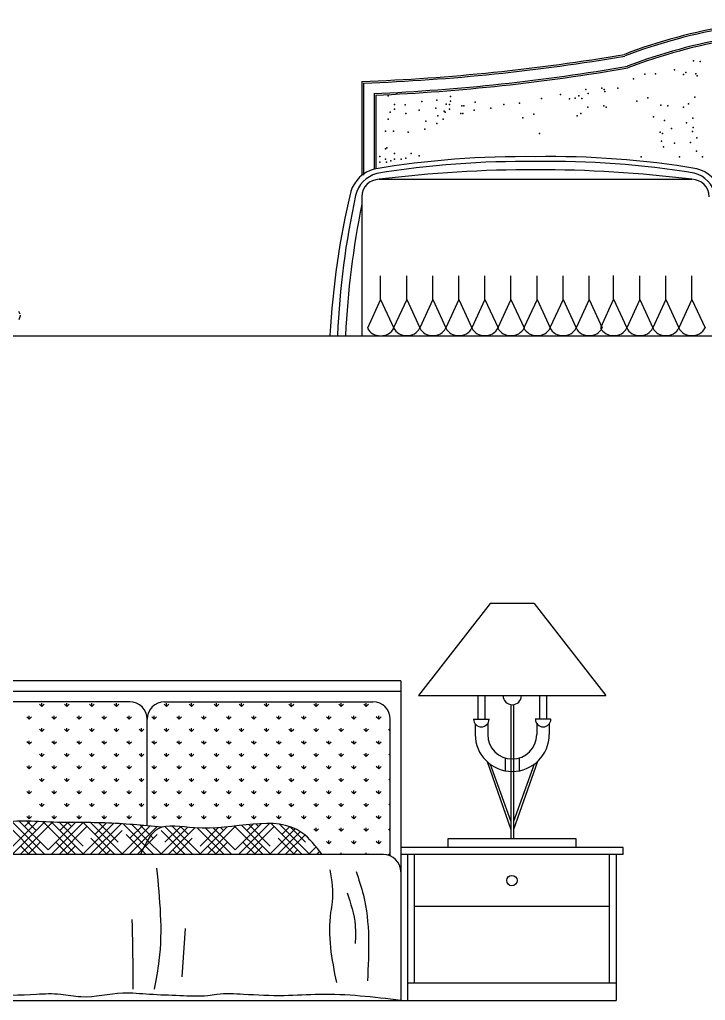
# Model space of a CAD drawing. Header units: inches. Extents: x 18.5 to 61, y 8.5 to 33.3.
# Drawn here: x 53.694 to 55.668, y 22.704 to 25.529 of the extents above; entities that cross this region are included whole.
import ezdxf

# ---------------------------------------------------------------- set-up
doc = ezdxf.new("R2010")
doc.units = ezdxf.units.IN
doc.header["$MEASUREMENT"] = 0
doc.layers.add('02', color=2, linetype='Continuous')
doc.layers.add('1', color=1, linetype='Continuous')

msp = doc.modelspace()

# ---------------------------------------------------------------- linework, layer by layer
at = {"layer": '02'}
for p, q in [((54.6795, 25.3512), (54.6795, 25.0806)), ((54.6845, 25.3464), (54.6845, 25.0806)), ((54.7145, 25.3163), (54.7145, 25.0993)), ((54.7195, 25.3115), (54.7195, 25.0993)), ((54.7294, 25.0691), (55.6295, 25.0691)), ((54.6795, 25.0222), (54.6795, 24.6183)), ((54.7336, 24.7225), (54.7336, 24.791)), ((54.8088, 24.723), (54.8088, 24.7915)), ((54.8838, 24.723), (54.8838, 24.7915)), ((54.9588, 24.723), (54.9588, 24.7915)), ((55.0338, 24.723), (55.0338, 24.7915)), ((55.1088, 24.723), (55.1088, 24.7915)), ((55.1838, 24.723), (55.1838, 24.7915)), ((55.2588, 24.723), (55.2588, 24.7915)), ((55.3338, 24.723), (55.3338, 24.7915)), ((55.4044, 24.7237), (55.4044, 24.7921)), ((55.4796, 24.723), (55.4796, 24.7915)), ((55.5546, 24.723), (55.5546, 24.7915)), ((55.6296, 24.723), (55.6296, 24.7915)), ((54.7336, 24.7225), (54.6958, 24.6404)), ((54.7336, 24.7225), (54.7713, 24.6404)), ((54.8088, 24.723), (54.7711, 24.641)), ((54.8088, 24.723), (54.8465, 24.641)), ((54.8838, 24.723), (54.8461, 24.641)), ((54.8838, 24.723), (54.9215, 24.641)), ((54.9588, 24.723), (54.9211, 24.641)), ((54.9588, 24.723), (54.9965, 24.641)), ((55.0338, 24.723), (54.9961, 24.641)), ((55.0338, 24.723), (55.0715, 24.641)), ((55.1088, 24.723), (55.0711, 24.641)), ((55.1088, 24.723), (55.1465, 24.641)), ((55.1838, 24.723), (55.1461, 24.641)), ((55.1838, 24.723), (55.2215, 24.641)), ((55.2588, 24.723), (55.2211, 24.641)), ((55.2588, 24.723), (55.2965, 24.641)), ((55.3338, 24.723), (55.2961, 24.641)), ((55.3338, 24.723), (55.3715, 24.641)), ((55.4044, 24.7237), (55.3663, 24.641)), ((55.4044, 24.7237), (55.4424, 24.641)), ((55.4796, 24.723), (55.4419, 24.641)), ((55.4796, 24.723), (55.5174, 24.641)), ((55.5546, 24.723), (55.5169, 24.641)), ((55.5546, 24.723), (55.5924, 24.641)), ((55.6296, 24.723), (55.5919, 24.641)), ((55.6296, 24.723), (55.6674, 24.641)), ((53.6914, 24.6895), (53.695, 24.6819)), ((53.6934, 24.6653), (53.696, 24.6742)), ((53.6947, 24.6698), (53.6947, 24.6698)), ((53.6958, 24.678), (53.696, 24.6742)), ((55.0491, 23.8477), (54.8425, 23.5823)), ((55.1757, 23.8477), (55.0491, 23.8477)), ((55.1757, 23.8477), (55.3823, 23.5823)), ((54.7915, 23.6242), (53.3315, 23.6242)), ((54.7915, 23.6242), (54.7915, 22.7042)), ((54.7915, 23.5942), (53.3315, 23.5942)), ((54.0115, 23.5642), (53.4115, 23.5642)), ((53.7581, 23.5505), (53.7581, 23.56)), ((53.83, 23.5505), (53.83, 23.56)), ((53.9018, 23.5505), (53.9018, 23.56)), ((53.9736, 23.5505), (53.9736, 23.56)), ((54.1115, 23.5642), (54.7115, 23.5642)), ((54.1173, 23.5505), (54.1173, 23.56)), ((54.1892, 23.5505), (54.1892, 23.56)), ((54.261, 23.5505), (54.261, 23.56)), ((54.3328, 23.5505), (54.3328, 23.56)), ((54.4047, 23.5505), (54.4047, 23.56)), ((54.4765, 23.5505), (54.4765, 23.56)), ((54.5484, 23.5505), (54.5484, 23.56)), ((54.6202, 23.5505), (54.6202, 23.56)), ((54.6921, 23.5505), (54.6921, 23.56)), ((54.8425, 23.5823), (55.3823, 23.5823)), ((55.0138, 23.5823), (55.0138, 23.5144)), ((55.0338, 23.5823), (55.0338, 23.5144)), ((55.191, 23.5823), (55.191, 23.5144)), ((55.211, 23.5823), (55.211, 23.5144)), ((53.7581, 23.5505), (53.7514, 23.5572)), ((53.7581, 23.5505), (53.7648, 23.5572)), ((53.83, 23.5505), (53.8232, 23.5572)), ((53.83, 23.5505), (53.8367, 23.5572)), ((53.9018, 23.5505), (53.8951, 23.5572)), ((53.9018, 23.5505), (53.9085, 23.5572)), ((53.9736, 23.5505), (53.9669, 23.5572)), ((53.9736, 23.5505), (53.9804, 23.5572)), ((54.0455, 23.5505), (54.0425, 23.5535)), ((54.0455, 23.5505), (54.0455, 23.5509)), ((54.0455, 23.5505), (54.0457, 23.5507)), ((54.1173, 23.5505), (54.1106, 23.5572)), ((54.1173, 23.5505), (54.1241, 23.5572)), ((54.1892, 23.5505), (54.1824, 23.5572)), ((54.1892, 23.5505), (54.1959, 23.5572)), ((54.261, 23.5505), (54.2543, 23.5572)), ((54.261, 23.5505), (54.2677, 23.5572)), ((54.3328, 23.5505), (54.3261, 23.5572)), ((54.3328, 23.5505), (54.3396, 23.5572)), ((54.4047, 23.5505), (54.398, 23.5572)), ((54.4047, 23.5505), (54.4114, 23.5572)), ((54.4765, 23.5505), (54.4698, 23.5572)), ((54.4765, 23.5505), (54.4833, 23.5572)), ((54.5484, 23.5505), (54.5416, 23.5572)), ((54.5484, 23.5505), (54.5551, 23.5572)), ((54.6202, 23.5505), (54.6135, 23.5572)), ((54.6202, 23.5505), (54.6269, 23.5572)), ((54.6921, 23.5505), (54.6853, 23.5572)), ((54.6921, 23.5505), (54.6988, 23.5572)), ((55.1084, 23.5562), (55.1084, 23.17)), ((55.1164, 23.5562), (55.1164, 23.17)), ((53.7222, 23.5145), (53.7155, 23.5213)), ((53.7222, 23.5145), (53.7222, 23.5241)), ((53.7222, 23.5145), (53.7289, 23.5213)), ((53.794, 23.5145), (53.7873, 23.5213)), ((53.794, 23.5145), (53.794, 23.5241)), ((53.794, 23.5145), (53.8008, 23.5213)), ((53.8659, 23.5145), (53.8591, 23.5213)), ((53.8659, 23.5145), (53.8659, 23.5241)), ((53.8659, 23.5145), (53.8726, 23.5213)), ((53.9377, 23.5145), (53.931, 23.5213)), ((53.9377, 23.5145), (53.9377, 23.5241)), ((53.9377, 23.5145), (53.9444, 23.5213)), ((54.0096, 23.5145), (54.0028, 23.5213)), ((54.0096, 23.5145), (54.0096, 23.5241)), ((54.0096, 23.5145), (54.0163, 23.5213)), ((54.0615, 23.2068), (54.0615, 23.5142)), ((54.0615, 23.5142), (54.0615, 23.5142)), ((54.0814, 23.5145), (54.0747, 23.5213)), ((54.0814, 23.5145), (54.0814, 23.5241)), ((54.0814, 23.5145), (54.0881, 23.5213)), ((54.1532, 23.5145), (54.1465, 23.5213)), ((54.1532, 23.5145), (54.1532, 23.5241)), ((54.1532, 23.5145), (54.16, 23.5213)), ((54.2251, 23.5145), (54.2183, 23.5213)), ((54.2251, 23.5145), (54.2251, 23.5241)), ((54.2251, 23.5145), (54.2318, 23.5213)), ((54.2969, 23.5145), (54.2902, 23.5213)), ((54.2969, 23.5145), (54.2969, 23.5241)), ((54.2969, 23.5145), (54.3037, 23.5213)), ((54.3688, 23.5145), (54.362, 23.5213)), ((54.3688, 23.5145), (54.3688, 23.5241)), ((54.3688, 23.5145), (54.3755, 23.5213)), ((54.4406, 23.5145), (54.4339, 23.5213)), ((54.4406, 23.5145), (54.4406, 23.5241)), ((54.4406, 23.5145), (54.4473, 23.5213)), ((54.5125, 23.5145), (54.5057, 23.5213)), ((54.5125, 23.5145), (54.5125, 23.5241)), ((54.5125, 23.5145), (54.5192, 23.5213)), ((54.5843, 23.5145), (54.5776, 23.5213)), ((54.5843, 23.5145), (54.5843, 23.5241)), ((54.5843, 23.5145), (54.591, 23.5213)), ((54.6561, 23.5145), (54.6494, 23.5213)), ((54.6561, 23.5145), (54.6561, 23.5241)), ((54.6561, 23.5145), (54.6629, 23.5213)), ((54.728, 23.5145), (54.7212, 23.5213)), ((54.728, 23.5145), (54.728, 23.5241)), ((54.728, 23.5145), (54.7347, 23.5213)), ((54.7615, 23.1201), (54.7615, 23.5142)), ((55.001, 23.5144), (55.0458, 23.5144)), ((55.2238, 23.5144), (55.1789, 23.5144)), ((53.7581, 23.4786), (53.7514, 23.4853)), ((53.7581, 23.4786), (53.7581, 23.4881)), ((53.7581, 23.4786), (53.7648, 23.4853)), ((53.83, 23.4786), (53.8232, 23.4853)), ((53.83, 23.4786), (53.83, 23.4881)), ((53.83, 23.4786), (53.8367, 23.4853)), ((53.9018, 23.4786), (53.8951, 23.4853)), ((53.9018, 23.4786), (53.9018, 23.4881)), ((53.9018, 23.4786), (53.9085, 23.4853)), ((53.9736, 23.4786), (53.9669, 23.4853)), ((53.9736, 23.4786), (53.9736, 23.4881)), ((53.9736, 23.4786), (53.9804, 23.4853)), ((54.0455, 23.4786), (54.0387, 23.4853)), ((54.0455, 23.4786), (54.0455, 23.4881)), ((54.0455, 23.4786), (54.0522, 23.4853)), ((54.1173, 23.4786), (54.1106, 23.4853)), ((54.1173, 23.4786), (54.1173, 23.4881)), ((54.1173, 23.4786), (54.1241, 23.4853)), ((54.1892, 23.4786), (54.1824, 23.4853)), ((54.1892, 23.4786), (54.1892, 23.4881)), ((54.1892, 23.4786), (54.1959, 23.4853)), ((54.261, 23.4786), (54.2543, 23.4853)), ((54.261, 23.4786), (54.261, 23.4881)), ((54.261, 23.4786), (54.2677, 23.4853)), ((54.3328, 23.4786), (54.3261, 23.4853)), ((54.3328, 23.4786), (54.3328, 23.4881)), ((54.3328, 23.4786), (54.3396, 23.4853)), ((54.4047, 23.4786), (54.398, 23.4853)), ((54.4047, 23.4786), (54.4047, 23.4881)), ((54.4047, 23.4786), (54.4114, 23.4853)), ((54.4765, 23.4786), (54.4698, 23.4853)), ((54.4765, 23.4786), (54.4765, 23.4881)), ((54.4765, 23.4786), (54.4833, 23.4853)), ((54.5484, 23.4786), (54.5416, 23.4853)), ((54.5484, 23.4786), (54.5484, 23.4881)), ((54.5484, 23.4786), (54.5551, 23.4853)), ((54.6202, 23.4786), (54.6135, 23.4853)), ((54.6202, 23.4786), (54.6202, 23.4881)), ((54.6202, 23.4786), (54.6269, 23.4853)), ((54.6921, 23.4786), (54.6853, 23.4853)), ((54.6921, 23.4786), (54.6921, 23.4881)), ((54.6921, 23.4786), (54.6988, 23.4853)), ((54.7615, 23.481), (54.7572, 23.4853)), ((55.0058, 23.5006), (55.0058, 23.4702)), ((55.0418, 23.5016), (55.0418, 23.4702)), ((55.183, 23.5016), (55.183, 23.4702)), ((55.219, 23.5006), (55.219, 23.4702)), ((53.7222, 23.4427), (53.7155, 23.4494)), ((53.7222, 23.4427), (53.7222, 23.4522)), ((53.7222, 23.4427), (53.7289, 23.4494)), ((53.794, 23.4427), (53.7873, 23.4494)), ((53.794, 23.4427), (53.794, 23.4522)), ((53.794, 23.4427), (53.8008, 23.4494)), ((53.8659, 23.4427), (53.8591, 23.4494)), ((53.8659, 23.4427), (53.8659, 23.4522)), ((53.8659, 23.4427), (53.8726, 23.4494)), ((53.9377, 23.4427), (53.931, 23.4494)), ((53.9377, 23.4427), (53.9377, 23.4522)), ((53.9377, 23.4427), (53.9444, 23.4494)), ((54.0096, 23.4427), (54.0028, 23.4494)), ((54.0096, 23.4427), (54.0096, 23.4522)), ((54.0096, 23.4427), (54.0163, 23.4494)), ((54.0814, 23.4427), (54.0747, 23.4494)), ((54.0814, 23.4427), (54.0814, 23.4522)), ((54.0814, 23.4427), (54.0881, 23.4494)), ((54.1532, 23.4427), (54.1465, 23.4494)), ((54.1532, 23.4427), (54.1532, 23.4522)), ((54.1532, 23.4427), (54.16, 23.4494)), ((54.2251, 23.4427), (54.2183, 23.4494)), ((54.2251, 23.4427), (54.2251, 23.4522)), ((54.2251, 23.4427), (54.2318, 23.4494)), ((54.2969, 23.4427), (54.2902, 23.4494)), ((54.2969, 23.4427), (54.2969, 23.4522)), ((54.2969, 23.4427), (54.3037, 23.4494)), ((54.3688, 23.4427), (54.362, 23.4494)), ((54.3688, 23.4427), (54.3688, 23.4522)), ((54.3688, 23.4427), (54.3755, 23.4494)), ((54.4406, 23.4427), (54.4339, 23.4494)), ((54.4406, 23.4427), (54.4406, 23.4522)), ((54.4406, 23.4427), (54.4473, 23.4494)), ((54.5125, 23.4427), (54.5057, 23.4494)), ((54.5125, 23.4427), (54.5125, 23.4522)), ((54.5125, 23.4427), (54.5192, 23.4494)), ((54.5843, 23.4427), (54.5776, 23.4494)), ((54.5843, 23.4427), (54.5843, 23.4522)), ((54.5843, 23.4427), (54.591, 23.4494)), ((54.6561, 23.4427), (54.6494, 23.4494)), ((54.6561, 23.4427), (54.6561, 23.4522)), ((54.6561, 23.4427), (54.6629, 23.4494)), ((54.728, 23.4427), (54.7212, 23.4494)), ((54.728, 23.4427), (54.728, 23.4522)), ((54.728, 23.4427), (54.7347, 23.4494)), ((53.7581, 23.4068), (53.7514, 23.4135)), ((53.7581, 23.4068), (53.7581, 23.4163)), ((53.7581, 23.4068), (53.7648, 23.4135)), ((53.83, 23.4068), (53.8232, 23.4135)), ((53.83, 23.4068), (53.83, 23.4163)), ((53.83, 23.4068), (53.8367, 23.4135)), ((53.9018, 23.4068), (53.8951, 23.4135)), ((53.9018, 23.4068), (53.9018, 23.4163)), ((53.9018, 23.4068), (53.9085, 23.4135)), ((53.9736, 23.4068), (53.9669, 23.4135)), ((53.9736, 23.4068), (53.9736, 23.4163)), ((53.9736, 23.4068), (53.9804, 23.4135)), ((54.0455, 23.4068), (54.0387, 23.4135)), ((54.0455, 23.4068), (54.0455, 23.4163)), ((54.0455, 23.4068), (54.0522, 23.4135)), ((54.1173, 23.4068), (54.1106, 23.4135)), ((54.1173, 23.4068), (54.1173, 23.4163)), ((54.1173, 23.4068), (54.1241, 23.4135)), ((54.1892, 23.4068), (54.1824, 23.4135)), ((54.1892, 23.4068), (54.1892, 23.4163)), ((54.1892, 23.4068), (54.1959, 23.4135)), ((54.261, 23.4068), (54.2543, 23.4135)), ((54.261, 23.4068), (54.261, 23.4163)), ((54.261, 23.4068), (54.2677, 23.4135)), ((54.3328, 23.4068), (54.3261, 23.4135)), ((54.3328, 23.4068), (54.3328, 23.4163)), ((54.3328, 23.4068), (54.3396, 23.4135)), ((54.4047, 23.4068), (54.398, 23.4135)), ((54.4047, 23.4068), (54.4047, 23.4163)), ((54.4047, 23.4068), (54.4114, 23.4135)), ((54.4765, 23.4068), (54.4698, 23.4135)), ((54.4765, 23.4068), (54.4765, 23.4163)), ((54.4765, 23.4068), (54.4833, 23.4135)), ((54.5484, 23.4068), (54.5416, 23.4135)), ((54.5484, 23.4068), (54.5484, 23.4163)), ((54.5484, 23.4068), (54.5551, 23.4135)), ((54.6202, 23.4068), (54.6135, 23.4135)), ((54.6202, 23.4068), (54.6202, 23.4163)), ((54.6202, 23.4068), (54.6269, 23.4135)), ((54.6921, 23.4068), (54.6853, 23.4135)), ((54.6921, 23.4068), (54.6921, 23.4163)), ((54.6921, 23.4068), (54.6988, 23.4135)), ((54.7615, 23.4092), (54.7572, 23.4135)), ((55.0401, 23.3919), (55.1084, 23.1963)), ((55.0924, 23.4025), (55.0924, 23.3655)), ((55.1847, 23.3919), (55.1164, 23.1963)), ((55.1324, 23.4025), (55.1324, 23.3655)), ((53.7222, 23.3708), (53.7155, 23.3776)), ((53.7222, 23.3708), (53.7222, 23.3804)), ((53.7222, 23.3708), (53.7289, 23.3776)), ((53.794, 23.3708), (53.7873, 23.3776)), ((53.794, 23.3708), (53.794, 23.3804)), ((53.794, 23.3708), (53.8008, 23.3776)), ((53.8659, 23.3708), (53.8591, 23.3776)), ((53.8659, 23.3708), (53.8659, 23.3804)), ((53.8659, 23.3708), (53.8726, 23.3776)), ((53.9377, 23.3708), (53.931, 23.3776)), ((53.9377, 23.3708), (53.9377, 23.3804)), ((53.9377, 23.3708), (53.9444, 23.3776)), ((54.0096, 23.3708), (54.0028, 23.3776)), ((54.0096, 23.3708), (54.0096, 23.3804)), ((54.0096, 23.3708), (54.0163, 23.3776)), ((54.0814, 23.3708), (54.0747, 23.3776)), ((54.0814, 23.3708), (54.0814, 23.3804)), ((54.0814, 23.3708), (54.0881, 23.3776)), ((54.1532, 23.3708), (54.1465, 23.3776)), ((54.1532, 23.3708), (54.1532, 23.3804)), ((54.1532, 23.3708), (54.16, 23.3776)), ((54.2251, 23.3708), (54.2183, 23.3776)), ((54.2251, 23.3708), (54.2251, 23.3804)), ((54.2251, 23.3708), (54.2318, 23.3776)), ((54.2969, 23.3708), (54.2902, 23.3776)), ((54.2969, 23.3708), (54.2969, 23.3804)), ((54.2969, 23.3708), (54.3037, 23.3776)), ((54.3688, 23.3708), (54.362, 23.3776)), ((54.3688, 23.3708), (54.3688, 23.3804)), ((54.3688, 23.3708), (54.3755, 23.3776)), ((54.4406, 23.3708), (54.4339, 23.3776)), ((54.4406, 23.3708), (54.4406, 23.3804)), ((54.4406, 23.3708), (54.4473, 23.3776)), ((54.5125, 23.3708), (54.5057, 23.3776)), ((54.5125, 23.3708), (54.5125, 23.3804)), ((54.5125, 23.3708), (54.5192, 23.3776)), ((54.5843, 23.3708), (54.5776, 23.3776)), ((54.5843, 23.3708), (54.5843, 23.3804)), ((54.5843, 23.3708), (54.591, 23.3776)), ((54.6561, 23.3708), (54.6494, 23.3776)), ((54.6561, 23.3708), (54.6561, 23.3804)), ((54.6561, 23.3708), (54.6629, 23.3776)), ((54.728, 23.3708), (54.7212, 23.3776)), ((54.728, 23.3708), (54.728, 23.3804)), ((54.728, 23.3708), (54.7347, 23.3776)), ((55.049, 23.3845), (55.1084, 23.219)), ((55.1758, 23.3845), (55.1164, 23.219)), ((53.7581, 23.3349), (53.7514, 23.3417)), ((53.7581, 23.3349), (53.7581, 23.3445)), ((53.7581, 23.3349), (53.7648, 23.3417)), ((53.83, 23.3349), (53.8232, 23.3417)), ((53.83, 23.3349), (53.83, 23.3445)), ((53.83, 23.3349), (53.8367, 23.3417)), ((53.9018, 23.3349), (53.8951, 23.3417)), ((53.9018, 23.3349), (53.9018, 23.3445)), ((53.9018, 23.3349), (53.9085, 23.3417)), ((53.9736, 23.3349), (53.9669, 23.3417)), ((53.9736, 23.3349), (53.9736, 23.3445)), ((53.9736, 23.3349), (53.9804, 23.3417)), ((54.0455, 23.3349), (54.0387, 23.3417)), ((54.0455, 23.3349), (54.0455, 23.3445)), ((54.0455, 23.3349), (54.0522, 23.3417)), ((54.1173, 23.3349), (54.1106, 23.3417)), ((54.1173, 23.3349), (54.1173, 23.3445)), ((54.1173, 23.3349), (54.1241, 23.3417)), ((54.1892, 23.3349), (54.1824, 23.3417)), ((54.1892, 23.3349), (54.1892, 23.3445)), ((54.1892, 23.3349), (54.1959, 23.3417)), ((54.261, 23.3349), (54.2543, 23.3417)), ((54.261, 23.3349), (54.261, 23.3445)), ((54.261, 23.3349), (54.2677, 23.3417)), ((54.3328, 23.3349), (54.3261, 23.3417)), ((54.3328, 23.3349), (54.3328, 23.3445)), ((54.3328, 23.3349), (54.3396, 23.3417)), ((54.4047, 23.3349), (54.398, 23.3417)), ((54.4047, 23.3349), (54.4047, 23.3445)), ((54.4047, 23.3349), (54.4114, 23.3417)), ((54.4765, 23.3349), (54.4698, 23.3417)), ((54.4765, 23.3349), (54.4765, 23.3445)), ((54.4765, 23.3349), (54.4833, 23.3417)), ((54.5484, 23.3349), (54.5416, 23.3417)), ((54.5484, 23.3349), (54.5484, 23.3445)), ((54.5484, 23.3349), (54.5551, 23.3417)), ((54.6202, 23.3349), (54.6135, 23.3417)), ((54.6202, 23.3349), (54.6202, 23.3445)), ((54.6202, 23.3349), (54.6269, 23.3417)), ((54.6921, 23.3349), (54.6853, 23.3417)), ((54.6921, 23.3349), (54.6921, 23.3445)), ((54.6921, 23.3349), (54.6988, 23.3417)), ((54.7615, 23.3374), (54.7572, 23.3417)), ((53.7222, 23.299), (53.7155, 23.3057)), ((53.7222, 23.299), (53.7222, 23.3085)), ((53.7222, 23.299), (53.7289, 23.3057)), ((53.794, 23.299), (53.7873, 23.3057)), ((53.794, 23.299), (53.794, 23.3085)), ((53.794, 23.299), (53.8008, 23.3057)), ((53.8659, 23.299), (53.8591, 23.3057)), ((53.8659, 23.299), (53.8659, 23.3085)), ((53.8659, 23.299), (53.8726, 23.3057)), ((53.9377, 23.299), (53.931, 23.3057)), ((53.9377, 23.299), (53.9377, 23.3085)), ((53.9377, 23.299), (53.9444, 23.3057)), ((54.0096, 23.299), (54.0028, 23.3057)), ((54.0096, 23.299), (54.0096, 23.3085)), ((54.0096, 23.299), (54.0163, 23.3057)), ((54.0814, 23.299), (54.0747, 23.3057)), ((54.0814, 23.299), (54.0814, 23.3085)), ((54.0814, 23.299), (54.0881, 23.3057)), ((54.1532, 23.299), (54.1465, 23.3057)), ((54.1532, 23.299), (54.1532, 23.3085)), ((54.1532, 23.299), (54.16, 23.3057)), ((54.2251, 23.299), (54.2183, 23.3057)), ((54.2251, 23.299), (54.2251, 23.3085)), ((54.2251, 23.299), (54.2318, 23.3057)), ((54.2969, 23.299), (54.2902, 23.3057)), ((54.2969, 23.299), (54.2969, 23.3085)), ((54.2969, 23.299), (54.3037, 23.3057)), ((54.3688, 23.299), (54.362, 23.3057)), ((54.3688, 23.299), (54.3688, 23.3085)), ((54.3688, 23.299), (54.3755, 23.3057)), ((54.4406, 23.299), (54.4339, 23.3057)), ((54.4406, 23.299), (54.4406, 23.3085)), ((54.4406, 23.299), (54.4473, 23.3057)), ((54.5125, 23.299), (54.5057, 23.3057)), ((54.5125, 23.299), (54.5125, 23.3085)), ((54.5125, 23.299), (54.5192, 23.3057)), ((54.5843, 23.299), (54.5776, 23.3057)), ((54.5843, 23.299), (54.5843, 23.3085)), ((54.5843, 23.299), (54.591, 23.3057)), ((54.6561, 23.299), (54.6494, 23.3057)), ((54.6561, 23.299), (54.6561, 23.3085)), ((54.6561, 23.299), (54.6629, 23.3057)), ((54.728, 23.299), (54.7212, 23.3057)), ((54.728, 23.299), (54.728, 23.3085)), ((54.728, 23.299), (54.7347, 23.3057)), ((53.7581, 23.2631), (53.7514, 23.2698)), ((53.7581, 23.2631), (53.7581, 23.2726)), ((53.7581, 23.2631), (53.7648, 23.2698)), ((53.83, 23.2631), (53.8232, 23.2698)), ((53.83, 23.2631), (53.83, 23.2726)), ((53.83, 23.2631), (53.8367, 23.2698)), ((53.9018, 23.2631), (53.8951, 23.2698)), ((53.9018, 23.2631), (53.9018, 23.2726)), ((53.9018, 23.2631), (53.9085, 23.2698)), ((53.9736, 23.2631), (53.9669, 23.2698)), ((53.9736, 23.2631), (53.9736, 23.2726)), ((53.9736, 23.2631), (53.9804, 23.2698)), ((54.0455, 23.2631), (54.0387, 23.2698)), ((54.0455, 23.2631), (54.0455, 23.2726)), ((54.0455, 23.2631), (54.0522, 23.2698)), ((54.1173, 23.2631), (54.1106, 23.2698)), ((54.1173, 23.2631), (54.1173, 23.2726)), ((54.1173, 23.2631), (54.1241, 23.2698)), ((54.1892, 23.2631), (54.1824, 23.2698)), ((54.1892, 23.2631), (54.1892, 23.2726)), ((54.1892, 23.2631), (54.1959, 23.2698)), ((54.261, 23.2631), (54.2543, 23.2698)), ((54.261, 23.2631), (54.261, 23.2726)), ((54.261, 23.2631), (54.2677, 23.2698)), ((54.3328, 23.2631), (54.3261, 23.2698)), ((54.3328, 23.2631), (54.3328, 23.2726)), ((54.3328, 23.2631), (54.3396, 23.2698)), ((54.4047, 23.2631), (54.398, 23.2698)), ((54.4047, 23.2631), (54.4047, 23.2726)), ((54.4047, 23.2631), (54.4114, 23.2698)), ((54.4765, 23.2631), (54.4698, 23.2698)), ((54.4765, 23.2631), (54.4765, 23.2726)), ((54.4765, 23.2631), (54.4833, 23.2698)), ((54.5484, 23.2631), (54.5416, 23.2698)), ((54.5484, 23.2631), (54.5484, 23.2726)), ((54.5484, 23.2631), (54.5551, 23.2698)), ((54.6202, 23.2631), (54.6135, 23.2698)), ((54.6202, 23.2631), (54.6202, 23.2726)), ((54.6202, 23.2631), (54.6269, 23.2698)), ((54.6921, 23.2631), (54.6853, 23.2698)), ((54.6921, 23.2631), (54.6921, 23.2726)), ((54.6921, 23.2631), (54.6988, 23.2698)), ((54.7615, 23.2655), (54.7572, 23.2698)), ((53.7761, 23.1374), (53.6926, 23.2208)), ((53.7087, 23.2047), (53.7245, 23.2205)), ((53.7424, 23.1935), (53.7151, 23.2208)), ((53.7222, 23.2272), (53.7155, 23.2339)), ((53.7222, 23.2272), (53.7222, 23.2367)), ((53.7222, 23.2272), (53.7289, 23.2339)), ((53.794, 23.2272), (53.7873, 23.2339)), ((53.794, 23.2272), (53.794, 23.2367)), ((53.794, 23.2272), (53.8008, 23.2339)), ((53.8659, 23.2272), (53.8591, 23.2339)), ((53.8659, 23.2272), (53.8659, 23.2367)), ((53.8659, 23.2272), (53.8726, 23.2339)), ((53.9377, 23.2272), (53.931, 23.2339)), ((53.9377, 23.2272), (53.9377, 23.2367)), ((53.9377, 23.2272), (53.9444, 23.2339)), ((54.0096, 23.2272), (54.0028, 23.2339)), ((54.0096, 23.2272), (54.0096, 23.2367)), ((54.0096, 23.2272), (54.0163, 23.2339)), ((54.0814, 23.2272), (54.0747, 23.2339)), ((54.0814, 23.2272), (54.0814, 23.2367)), ((54.0814, 23.2272), (54.0881, 23.2339)), ((54.1532, 23.2272), (54.1465, 23.2339)), ((54.1532, 23.2272), (54.1532, 23.2367)), ((54.1532, 23.2272), (54.16, 23.2339)), ((54.2251, 23.2272), (54.2183, 23.2339)), ((54.2251, 23.2272), (54.2251, 23.2367)), ((54.2251, 23.2272), (54.2318, 23.2339)), ((54.2969, 23.2272), (54.2902, 23.2339)), ((54.2969, 23.2272), (54.2969, 23.2367)), ((54.2969, 23.2272), (54.3037, 23.2339)), ((54.3688, 23.2272), (54.362, 23.2339)), ((54.3688, 23.2272), (54.3688, 23.2367)), ((54.3688, 23.2272), (54.3755, 23.2339)), ((54.4406, 23.2272), (54.4339, 23.2339)), ((54.4406, 23.2272), (54.4406, 23.2367)), ((54.4406, 23.2272), (54.4473, 23.2339)), ((54.5125, 23.2272), (54.5057, 23.2339)), ((54.5125, 23.2272), (54.5125, 23.2367)), ((54.5125, 23.2272), (54.5192, 23.2339)), ((54.5843, 23.2272), (54.5776, 23.2339)), ((54.5843, 23.2272), (54.5843, 23.2367)), ((54.5843, 23.2272), (54.591, 23.2339)), ((54.6561, 23.2272), (54.6494, 23.2339)), ((54.6561, 23.2272), (54.6561, 23.2367)), ((54.6561, 23.2272), (54.6629, 23.2339)), ((54.728, 23.2272), (54.7212, 23.2339)), ((54.728, 23.2272), (54.728, 23.2367)), ((54.728, 23.2272), (54.7347, 23.2339)), ((53.7443, 23.1242), (53.6638, 23.2047)), ((53.7667, 23.1242), (53.6716, 23.2194)), ((53.6731, 23.1242), (53.7671, 23.2182)), ((53.675, 23.1486), (53.7459, 23.2194)), ((53.6956, 23.1242), (53.7873, 23.2159)), ((53.8565, 23.1242), (53.7648, 23.2159)), ((53.7761, 23.1374), (53.855, 23.2163)), ((53.7854, 23.1242), (53.8774, 23.2162)), ((53.879, 23.1242), (53.7858, 23.2174)), ((53.8078, 23.1242), (53.8883, 23.2047)), ((53.8771, 23.1486), (53.8089, 23.2168)), ((53.8097, 23.1935), (53.8327, 23.2164)), ((53.8434, 23.2047), (53.8317, 23.2164)), ((53.9688, 23.1242), (53.8768, 23.2162)), ((53.8771, 23.1261), (53.9651, 23.2142)), ((53.8976, 23.1242), (53.9864, 23.2129)), ((53.9913, 23.1242), (53.8994, 23.2161)), ((53.9108, 23.1823), (53.9436, 23.2151)), ((53.9201, 23.1242), (53.9894, 23.1935)), ((53.9781, 23.1598), (53.9222, 23.2157)), ((53.9874, 23.1242), (54.0693, 23.2061)), ((54.0546, 23.1507), (53.9928, 23.2125)), ((54.0099, 23.1242), (54.0898, 23.2042)), ((54.0118, 23.171), (54.0488, 23.208)), ((54.0626, 23.1652), (54.017, 23.2107)), ((54.0716, 23.1786), (54.0415, 23.2087)), ((54.0997, 23.1242), (54.1784, 23.2029)), ((54.1709, 23.1242), (54.1016, 23.1935)), ((54.1933, 23.1242), (54.1126, 23.205)), ((54.1128, 23.1598), (54.158, 23.205)), ((54.1222, 23.1242), (54.199, 23.201)), ((54.2139, 23.1261), (54.1335, 23.2065)), ((54.1802, 23.1823), (54.1573, 23.2051)), ((54.2831, 23.1242), (54.2067, 23.2006)), ((54.212, 23.1242), (54.2918, 23.2041)), ((54.2139, 23.1486), (54.2672, 23.2019)), ((54.3056, 23.1242), (54.2296, 23.2002)), ((54.2344, 23.1242), (54.317, 23.2068)), ((54.3149, 23.1374), (54.2513, 23.2009)), ((54.2812, 23.1935), (54.2724, 23.2023)), ((54.3954, 23.1242), (54.3132, 23.2064)), ((54.3149, 23.1374), (54.391, 23.2135)), ((54.3242, 23.1242), (54.4137, 23.2137)), ((54.4178, 23.1242), (54.3334, 23.2086)), ((54.3467, 23.1242), (54.4271, 23.2047)), ((54.3486, 23.1935), (54.367, 23.212)), ((54.4159, 23.1486), (54.3538, 23.2107)), ((54.3822, 23.2047), (54.3744, 23.2125)), ((54.4159, 23.1261), (54.488, 23.1982)), ((54.5076, 23.1242), (54.4183, 23.2136)), ((54.5301, 23.1242), (54.4429, 23.2115)), ((54.4496, 23.1823), (54.472, 23.2047)), ((54.5169, 23.1598), (54.4721, 23.2047)), ((54.5484, 23.1912), (54.5416, 23.198)), ((54.5484, 23.1912), (54.5484, 23.2008)), ((54.5484, 23.1912), (54.5551, 23.198)), ((54.6202, 23.1912), (54.6135, 23.198)), ((54.6202, 23.1912), (54.6202, 23.2008)), ((54.6202, 23.1912), (54.6269, 23.198)), ((54.6921, 23.1912), (54.6853, 23.198)), ((54.6921, 23.1912), (54.6921, 23.2008)), ((54.6921, 23.1912), (54.6988, 23.198)), ((54.7615, 23.1937), (54.7572, 23.198)), ((53.9464, 23.1242), (53.8995, 23.171)), ((54.0473, 23.1356), (54.0006, 23.1823)), ((54.0505, 23.1424), (54.0904, 23.1823)), ((54.1035, 23.1242), (54.0626, 23.1652)), ((54.0792, 23.171), (54.0716, 23.1786)), ((54.1446, 23.1242), (54.1914, 23.171)), ((54.4365, 23.1242), (54.5024, 23.1901)), ((54.4852, 23.1242), (54.4384, 23.171)), ((54.4589, 23.1242), (54.5152, 23.1805)), ((54.5843, 23.1553), (54.5843, 23.1648)), ((54.6561, 23.1553), (54.6561, 23.1648)), ((54.728, 23.1553), (54.728, 23.1648)), ((55.2962, 23.1696), (54.9267, 23.1696)), ((54.9267, 23.1696), (54.9267, 23.1442)), ((55.2962, 23.1442), (55.2962, 23.1696)), ((53.7218, 23.1242), (53.6975, 23.1486)), ((53.718, 23.1242), (53.7536, 23.1598)), ((53.8341, 23.1242), (53.7985, 23.1598)), ((53.8303, 23.1242), (53.8546, 23.1486)), ((53.9425, 23.1242), (53.9557, 23.1374)), ((54.0323, 23.1242), (54.0505, 23.1424)), ((54.0811, 23.1242), (54.0546, 23.1507)), ((54.1484, 23.1242), (54.1353, 23.1374)), ((54.2607, 23.1242), (54.2363, 23.1486)), ((54.2569, 23.1242), (54.2924, 23.1598)), ((54.3729, 23.1242), (54.3373, 23.1598)), ((54.3691, 23.1242), (54.3935, 23.1486)), ((54.4814, 23.1242), (54.4945, 23.1374)), ((54.5263, 23.1242), (54.5482, 23.1461)), ((54.5843, 23.1553), (54.5776, 23.1621)), ((54.5843, 23.1553), (54.591, 23.1621)), ((54.6561, 23.1553), (54.6494, 23.1621)), ((54.6561, 23.1553), (54.6629, 23.1621)), ((54.728, 23.1553), (54.7212, 23.1621)), ((54.728, 23.1553), (54.7347, 23.1621)), ((55.4315, 23.1442), (54.7915, 23.1442)), ((55.4315, 23.1242), (55.4315, 23.1442)), ((54.7415, 23.1242), (53.3815, 23.1242)), ((54.0362, 23.1242), (54.0343, 23.1261)), ((54.0586, 23.1242), (54.0473, 23.1356)), ((54.0548, 23.1242), (54.0567, 23.1261)), ((54.5487, 23.1242), (54.5582, 23.1337)), ((54.6154, 23.1242), (54.6135, 23.1261)), ((54.6202, 23.1242), (54.6202, 23.1289)), ((54.625, 23.1242), (54.6269, 23.1261)), ((54.6872, 23.1242), (54.6853, 23.1261)), ((54.6921, 23.1242), (54.6921, 23.1289)), ((54.6969, 23.1242), (54.6988, 23.1261)), ((54.7615, 23.1218), (54.7572, 23.1261)), ((55.4315, 23.1242), (54.7915, 23.1242)), ((54.8115, 22.7042), (54.8115, 23.1242)), ((54.8315, 22.7542), (54.8315, 23.1242)), ((55.3915, 23.1242), (55.3915, 22.7542)), ((55.4115, 23.1242), (55.4115, 22.7042)), ((55.3915, 22.9742), (54.8315, 22.9742)), ((54.171, 22.9109), (54.1616, 22.7719)), ((55.4115, 22.7542), (54.8115, 22.7542)), ((52.7115, 22.7042), (55.4115, 22.7042))]:
    msp.add_line(p, q, dxfattribs=at)
msp.add_circle((55.1115, 23.0492), 0.015, dxfattribs=at)
for centre, radius, start, end in [((55.9754, 24.0229), 1.5063, 86.8892, 111.009), ((55.9754, 24.0229), 1.5013, 86.8789, 111.009), ((55.9754, 24.0229), 1.4713, 86.8152, 111.1856), ((55.9754, 24.0229), 1.4663, 86.8043, 111.1856), ((54.4799, 31.0025), 5.6548, 272.022, 279.7279), ((54.4799, 31.0025), 5.6598, 272.0709, 279.7279), ((54.4714, 31.004), 5.6929, 272.4467, 279.8438), ((54.4714, 31.004), 5.6979, 272.4949, 279.8438), ((55.1421, 22.5704), 2.564, 89.1648, 99.5857), ((55.1426, 22.5589), 2.5615, 89.1757, 99.4376), ((55.223, 22.5705), 2.564, 80.5518, 90.9727), ((55.2225, 22.559), 2.5615, 80.6998, 90.9618), ((54.7401, 25.0047), 0.0971, 104.894, 162.3238), ((54.7448, 25.0032), 0.0854, 105.0753, 166.9844), ((55.1794, 21.4213), 3.6755, 82.9667, 97.0333), ((55.6144, 25.0043), 0.0854, 13.1531, 75.0622), ((55.6191, 25.0058), 0.0971, 17.8136, 75.2435), ((54.7294, 25.0191), 0.05, 90, 180), ((55.6295, 25.0191), 0.05, 0, 90), ((56.901, 24.4978), 2.3164, 166.6108, 176.9831), ((56.9678, 24.5195), 2.3605, 167.6983, 177.5673), ((57.1411, 24.5001), 2.5114, 168.569, 177.2707), ((54.7311, 24.6581), 0.0394, 206.581, 273.3711), ((54.7361, 24.6581), 0.0394, 266.6289, 333.419), ((54.8063, 24.6586), 0.0394, 206.581, 273.3711), ((54.8113, 24.6586), 0.0394, 266.6289, 333.419), ((54.8813, 24.6586), 0.0394, 206.581, 273.3711), ((54.8863, 24.6586), 0.0394, 266.6289, 333.419), ((54.9563, 24.6586), 0.0394, 206.581, 273.3711), ((54.9613, 24.6586), 0.0394, 266.6289, 333.419), ((55.0313, 24.6586), 0.0394, 206.581, 273.3711), ((55.0363, 24.6586), 0.0394, 266.6289, 333.419), ((55.1063, 24.6586), 0.0394, 206.581, 273.3711), ((55.1113, 24.6586), 0.0394, 266.6289, 333.419), ((55.1813, 24.6586), 0.0394, 206.581, 273.3711), ((55.1863, 24.6586), 0.0394, 266.6289, 333.419), ((55.2563, 24.6586), 0.0394, 206.581, 273.3711), ((55.2613, 24.6586), 0.0394, 266.6289, 333.419), ((55.3313, 24.6586), 0.0394, 206.581, 273.3711), ((55.3363, 24.6586), 0.0394, 266.6289, 333.419), ((55.4021, 24.6586), 0.0394, 206.581, 273.3711), ((55.4072, 24.6586), 0.0394, 266.6289, 333.419), ((55.4771, 24.6586), 0.0394, 206.581, 273.3711), ((55.4822, 24.6586), 0.0394, 266.6289, 333.419), ((55.5521, 24.6586), 0.0394, 206.581, 273.3711), ((55.5572, 24.6586), 0.0394, 266.6289, 333.419), ((55.6271, 24.6586), 0.0394, 206.581, 273.3711), ((55.6322, 24.6586), 0.0394, 266.6289, 333.419), ((54.0115, 23.5142), 0.05, 0, 90), ((54.1115, 23.5142), 0.05, 90, 180), ((54.7115, 23.5142), 0.05, 0, 90), ((55.1124, 23.5823), 0.0264, 180, 0), ((55.0234, 23.5144), 0.0224, 180, 0), ((55.2014, 23.5144), 0.0224, 180, 0), ((55.1124, 23.4702), 0.1066, 180, 0), ((55.1124, 23.4702), 0.0706, 180, 0), ((54.7415, 23.0742), 0.05, 0, 90)]:
    msp.add_arc(centre, radius, start, end, dxfattribs=at)
for points in [[(54.1037, 23.2028), (53.94, 23.2153), (53.7699, 23.2181), (53.614, 23.2011), (53.5516, 23.1242)], [(54.5657, 23.1242), (54.507, 23.1869), (54.198, 23.2011), (54.0931, 23.1983), (54.0421, 23.1242)], [(54.0885, 23.0851), (54.0955, 22.819), (54.0814, 22.7366)], [(54.5873, 23.0804), (54.5943, 22.9885), (54.5896, 22.9579), (54.6061, 22.7554)], [(54.6627, 23.0757), (54.6839, 23.0074), (54.6957, 22.7601)], [(54.6368, 23.0144), (54.6603, 22.9203), (54.6603, 22.8685)], [(54.0178, 22.9368), (54.0201, 22.7766), (54.0201, 22.7366)], [(54.7915, 22.7042), (54.5578, 22.7214), (54.4555, 22.7177), (54.3386, 22.7214), (54.2618, 22.7214), (54.2363, 22.7177), (54.1559, 22.7177), (54.0682, 22.7214), (53.9915, 22.725), (53.871, 22.7141), (53.8125, 22.7214), (53.7431, 22.7214), (53.6006, 22.7177), (53.4618, 22.7214), (53.3315, 22.7042)]]:
    msp.add_spline(points, degree=3, dxfattribs=at)
for p in [(55.6338, 25.4107), (55.6535, 25.4089), (55.4942, 25.3719), (55.5249, 25.3729), (55.5799, 25.384), (55.6059, 25.371), (55.6125, 25.3769), (55.6409, 25.3729), (55.462, 25.359), (55.6445, 25.3669), (54.7798, 25.3153), (55.2517, 25.3135), (55.3243, 25.328), (55.3314, 25.316), (55.3703, 25.332), (55.3767, 25.328), (55.3794, 25.322), (55.416, 25.332), (54.7548, 25.3093), (54.7738, 25.2845), (54.8043, 25.2839), (54.8523, 25.2929), (54.8957, 25.2972), (54.9221, 25.2852), (54.9322, 25.2845), (54.9351, 25.3072), (54.9351, 25.2942), (55.0061, 25.2912), (55.0878, 25.2845), (55.1338, 25.2885), (55.1967, 25.3023), (55.2777, 25.3005), (55.2937, 25.303), (55.304, 25.3095), (55.3127, 25.3023), (55.471, 25.294), (55.503, 25.304), (55.5402, 25.2828), (55.6203, 25.2866), (55.6379, 25.306), (54.7608, 25.2625), (54.7738, 25.2715), (54.8058, 25.2585), (54.8448, 25.2685), (54.8928, 25.2745), (54.9161, 25.2652), (54.9192, 25.2625), (54.9322, 25.2715), (54.9642, 25.2585), (54.9671, 25.2812), (54.9698, 25.2585), (54.9727, 25.2812), (55.0032, 25.2685), (55.0512, 25.2745), (55.1748, 25.2565), (55.3097, 25.2585), (55.33, 25.277), (55.376, 25.281), (55.3824, 25.277), (55.5599, 25.281), (55.6059, 25.277), (54.7548, 25.2425), (54.8637, 25.2362), (54.8958, 25.2295), (54.8987, 25.2522), (54.9132, 25.2425), (55.1428, 25.2465), (55.2994, 25.252), (55.5189, 25.249), (55.5509, 25.239), (55.6142, 25.2319), (55.6328, 25.2456), (54.7478, 25.2075), (54.7708, 25.2075), (54.8128, 25.2045), (54.8608, 25.2135), (55.1907, 25.2015), (55.5385, 25.2049), (55.5449, 25.2009), (55.5708, 25.2157), (55.6314, 25.2066), (55.6335, 25.2179), (55.5419, 25.1789), (55.5795, 25.1729), (55.6255, 25.1752), (55.6441, 25.1889), (54.7478, 25.1565), (54.7518, 25.1595), (54.7738, 25.1435), (54.8218, 25.1435), (55.5475, 25.1629), (55.6428, 25.1499), (54.7313, 25.135), (54.7313, 25.119), (54.7478, 25.1275), (54.7503, 25.119), (54.7633, 25.122), (54.7738, 25.1275), (54.7928, 25.1275), (54.8058, 25.1305), (54.8448, 25.1365), (55.4835, 25.1339), (55.5943, 25.1339), (55.6601, 25.1339)]:
    msp.add_point(p, dxfattribs=at)
at = {"layer": '1'}
msp.add_line((40.3716, 24.6183), (60.6678, 24.6183), dxfattribs=at)

doc.saveas('drawing.dxf')
